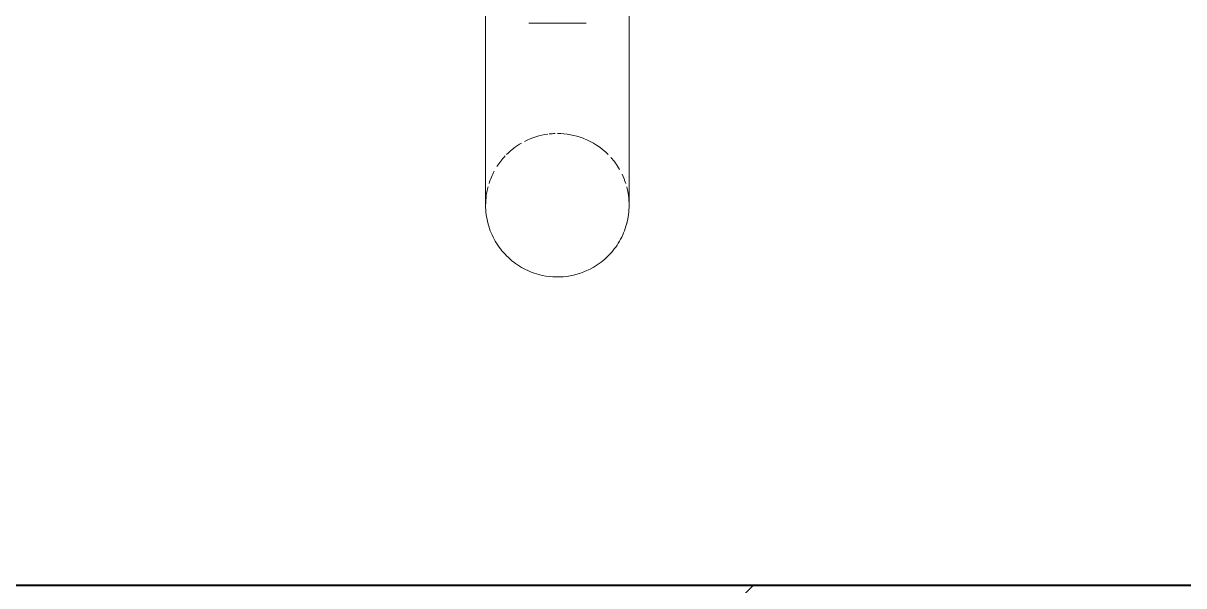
# Model space of a CAD drawing. Header units: millimetres. Extents: x -4000 to 187956, y -58990 to 162485.
# Drawn here: x 707.9 to 1112.3, y 22599.6 to 22795.6 of the extents above; entities that cross this region are included whole.
import ezdxf

# ---------------------------------------------------------------- set-up
doc = ezdxf.new("R2010")
doc.units = ezdxf.units.MM
for name, color, linetype, lineweight in [('A-WALL', 113, 'Continuous', 13), ('A-WALL-PATT', 111, 'Continuous', 13), ('P-SANR-FIXT', 6, 'Continuous', 9)]:
    doc.layers.add(name, color=color, linetype=linetype, lineweight=lineweight)

# ---------------------------------------------------------------- blocks, each defined once
blk = doc.blocks.new('C307 - C307-V887-FFS - TANG 1')
at = {"layer": 'P-SANR-FIXT', "color": 252}
for p, q in [((-25, 23.85), (-25, 0)), ((25, 0), (25, 23.85)), ((-7.07, 2.97), (-10, 2.97)), ((10, 2.97), (-10, 2.97)), ((10, 2.97), (7.07, 2.97))]:
    blk.add_line(p, q, dxfattribs=at)
at = {"layer": 'P-SANR-FIXT', "color": 253}
blk.add_line((7.07, 2.97), (-7.07, 2.97), dxfattribs=at)
at = {"layer": 'P-SANR-FIXT', "color": 252, "flags": 128}
for points in [[(-25, 66.4), (-25, 66.36), (-25, 66.26), (-25, 66.09), (-25, 65.86), (-25, 65.55), (-25, 65.18), (-25, 64.74), (-25, 64.24), (-25, 63.67), (-25, 63.04), (-25, 62.35), (-25, 61.59), (-25, 60.78), (-25, 59.9), (-25, 58.97), (-25, 57.98), (-25, 56.94), (-25, 55.84), (-25, 54.69), (-25, 53.5), (-25, 52.25), (-25, 50.96), (-25, 49.63), (-25, 48.25), (-25, 46.84), (-25, 45.39), (-25, 43.91), (-25, 42.39), (-25, 40.84), (-25, 39.27), (-25, 37.67), (-25, 36.05), (-25, 34.41), (-25, 32.76), (-25, 31.09), (-25, 29.4), (-25, 27.71), (-25, 26.01), (-25, 24.31), (-25, 23.85)], [(25, 23.85), (25, 25.56), (25, 27.25), (25, 28.95), (25, 30.63), (25, 32.31), (25, 33.97), (25, 35.61), (25, 37.24), (25, 38.84), (25, 40.42), (25, 41.98), (25, 43.5), (25, 44.99), (25, 46.45), (25, 47.88), (25, 49.26), (25, 50.61), (25, 51.91), (25, 53.16), (25, 54.37), (25, 55.53), (25, 56.65), (25, 57.7), (25, 58.71), (25, 59.65), (25, 60.54), (25, 61.38), (25, 62.15), (25, 62.86), (25, 63.51), (25, 64.09), (25, 64.61), (25, 65.07), (25, 65.46), (25, 65.78), (25, 66.04), (25, 66.22), (25, 66.34), (25, 66.4), (25, 66.4)]]:
    blk.add_lwpolyline(points, dxfattribs=at)
at = {"layer": 'P-SANR-FIXT', "color": 253}
for start, end in [(75, 120), (45, 60), (135, 150), (15.204, 30), (164.796, 165), (187.6948, 195), (345, 352.0025), (197.7363, 205.5506), (331.6206, 342.3469), (210, 221.866), (316.578, 327.3952), (225, 248.6957), (300, 315), (248.9771, 270), (271.8362, 276.5552), (277.5937, 297.2398)]:
    blk.add_arc((0, 66.4), 25, start, end, dxfattribs=at)
at = {"layer": 'P-SANR-FIXT', "color": 252}
for start, end in [(60, 75), (120, 135), (30, 45), (150, 164.796), (165, 180), (0, 15), (180, 187.6948), (352.0025, 0)]:
    blk.add_arc((0, 66.4), 25, start, end, dxfattribs=at)
at = {"layer": 'P-SANR-FIXT', "color": 254}
blk.add_arc((0, 66.4), 25, 15, 15.204, dxfattribs=at)
blk = doc.blocks.new('CMF2_NHAXUONG_A_rvt-1-FFS - TANG 1')
at = {"layer": 'A-WALL-PATT', "lineweight": 9}
h = blk.add_hatch(dxfattribs=at)
h.set_pattern_fill('FP_12', color=250, style=0, pattern_type=2)
h.set_pattern_definition([(45, (0, 0), (-212.132, 212.132), [])])
h.paths.add_polyline_path([(2220, 22399.94), (2220, 22599.94), (499.79, 22599.94), (499.79, 22399.94), (1689.88, 22399.94)])
at = {"layer": 'A-WALL', "color": 50, "lineweight": 15}
blk.add_line((2120, 22599.94), (499.79, 22599.94), dxfattribs=at)
at = {"layer": 'A-WALL', "color": 53, "lineweight": 15}
blk.add_line((499.79, 22599.58), (2120, 22599.58), dxfattribs=at)
at = {"layer": 'A-WALL', "color": 35, "lineweight": 15}
blk.add_line((2120, 22599.58), (499.79, 22599.58), dxfattribs=at)
at = {"layer": 'P-SANR-FIXT', "color": 250, "lineweight": 9, "rotation": 180}
blk.add_blockref('C307 - C307-V887-FFS - TANG 1', (894.05, 22798.58), dxfattribs=at)

msp = doc.modelspace()

# ---------------------------------------------------------------- block references
at = {"lineweight": 5}
msp.add_blockref('CMF2_NHAXUONG_A_rvt-1-FFS - TANG 1', (0, 0), dxfattribs=at)

doc.saveas('drawing.dxf')
